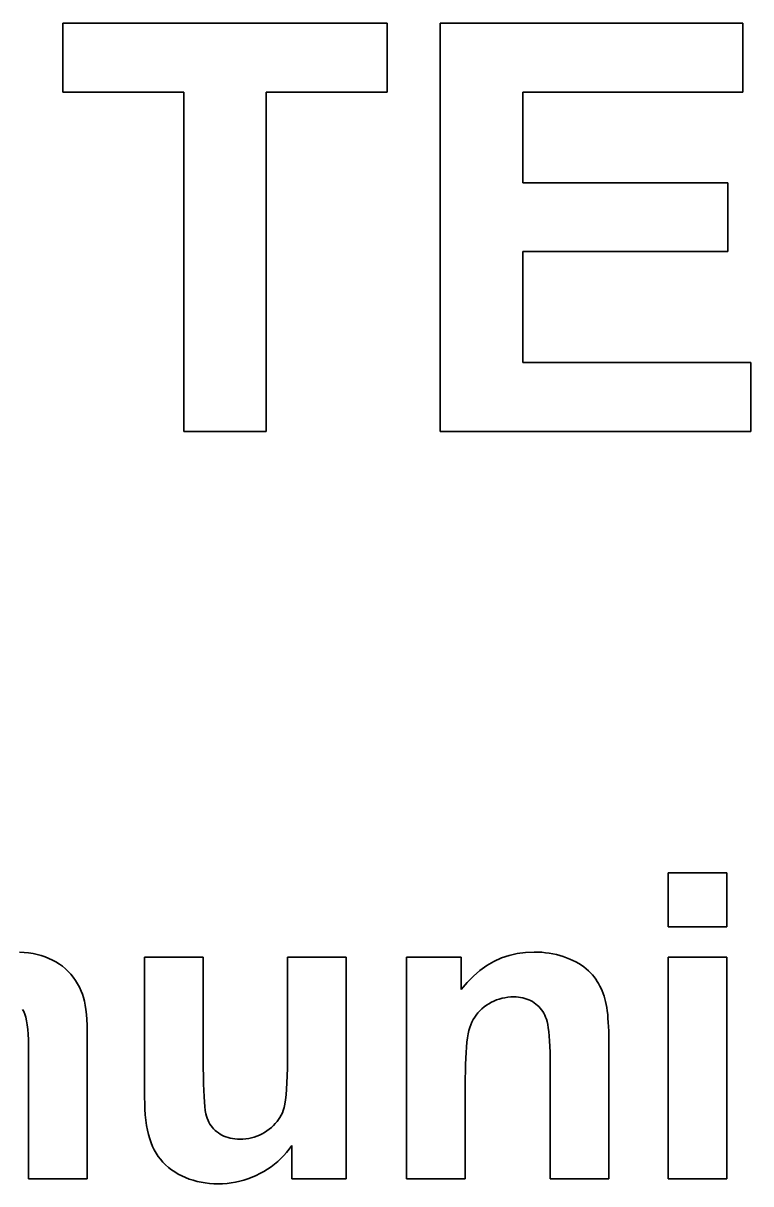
# Model space of a CAD drawing. Extents: x 23 to 417, y 3 to 294.
# Drawn here: x 214.746 to 216.172, y 105.449 to 107.724 of the extents above; entities that cross this region are included whole.
import ezdxf

# ---------------------------------------------------------------- set-up
doc = ezdxf.new("R2010")
doc.units = 0
doc.layers.get('0').update_dxf_attribs({"lineweight": 13})

# ---------------------------------------------------------------- blocks, each defined once
blk = doc.blocks.new('BLOCK4760')
at = {"color": 7, "lineweight": 35, "ltscale": 0.079468}
blk.add_line((-30.541, 42.059), (-27.362, 42.059), dxfattribs=at)
at = {"color": 7, "lineweight": 35, "ltscale": 0.016917}
for p, q in [((-30.541, 41.383), (-30.541, 42.059)), ((-27.362, 42.059), (-27.362, 41.383)), ((-23.875, 42.059), (-23.875, 41.383))]:
    blk.add_line(p, q, dxfattribs=at)
at = {"color": 7, "lineweight": 35, "ltscale": 0.074147}
blk.add_line((-26.841, 42.059), (-23.875, 42.059), dxfattribs=at)
at = {"color": 7, "lineweight": 35, "ltscale": 0.1}
blk.add_line((-26.841, 38.059), (-26.841, 42.059), dxfattribs=at)
at = {"color": 7, "lineweight": 35, "ltscale": 0.029673}
blk.add_line((-29.354, 41.383), (-30.541, 41.383), dxfattribs=at)
at = {"color": 7, "lineweight": 35, "ltscale": 0.083083}
for p, q in [((-29.354, 38.059), (-29.354, 41.383)), ((-28.546, 41.383), (-28.546, 38.059))]:
    blk.add_line(p, q, dxfattribs=at)
at = {"color": 7, "lineweight": 35, "ltscale": 0.029604}
blk.add_line((-27.362, 41.383), (-28.546, 41.383), dxfattribs=at)
at = {"color": 7, "lineweight": 35, "ltscale": 0.022169}
blk.add_line((-26.033, 41.383), (-26.033, 40.496), dxfattribs=at)
at = {"color": 7, "lineweight": 35, "ltscale": 0.053956}
blk.add_line((-23.875, 41.383), (-26.033, 41.383), dxfattribs=at)
at = {"color": 7, "lineweight": 35, "ltscale": 0.050204}
for p, q in [((-26.033, 40.496), (-24.025, 40.496)), ((-24.025, 39.822), (-26.033, 39.822))]:
    blk.add_line(p, q, dxfattribs=at)
at = {"color": 7, "lineweight": 35, "ltscale": 0.016849}
for p, q in [((-24.025, 40.496), (-24.025, 39.822)), ((-23.798, 38.733), (-23.798, 38.059))]:
    blk.add_line(p, q, dxfattribs=at)
at = {"color": 7, "lineweight": 35, "ltscale": 0.027217}
blk.add_line((-26.033, 39.822), (-26.033, 38.733), dxfattribs=at)
at = {"color": 7, "lineweight": 35, "ltscale": 0.055866}
blk.add_line((-26.033, 38.733), (-23.798, 38.733), dxfattribs=at)
at = {"color": 7, "lineweight": 35, "ltscale": 0.020191}
blk.add_line((-28.546, 38.059), (-29.354, 38.059), dxfattribs=at)
at = {"color": 7, "lineweight": 35, "ltscale": 0.076057}
blk.add_line((-23.798, 38.059), (-26.841, 38.059), dxfattribs=at)
at = {"color": 7, "lineweight": 35, "ltscale": 0.013301}
for p, q in [((-24.607, 33.202), (-24.607, 33.734)), ((-24.032, 33.734), (-24.032, 33.202))]:
    blk.add_line(p, q, dxfattribs=at)
at = {"color": 7, "lineweight": 35, "ltscale": 0.014376}
for p, q in [((-24.607, 33.734), (-24.032, 33.734)), ((-24.032, 33.202), (-24.607, 33.202)), ((-29.739, 32.907), (-29.164, 32.907)), ((-28.337, 32.907), (-27.762, 32.907)), ((-24.607, 32.907), (-24.032, 32.907)), ((-30.3, 30.734), (-30.875, 30.734)), ((-26.596, 30.734), (-27.171, 30.734)), ((-25.19, 30.734), (-25.765, 30.734)), ((-24.032, 30.734), (-24.607, 30.734))]:
    blk.add_line(p, q, dxfattribs=at)
at = {"color": 7, "lineweight": 35, "ltscale": 0.001144}
blk.add_line((-30.965, 32.955), (-30.919, 32.953), dxfattribs=at)
at = {"color": 7, "lineweight": 35, "ltscale": 0.001112}
blk.add_line((-30.919, 32.953), (-30.875, 32.948), dxfattribs=at)
at = {"color": 7, "lineweight": 35, "ltscale": 0.001082}
for p, q in [((-30.875, 32.948), (-30.832, 32.941)), ((-28.608, 30.785), (-28.647, 30.766))]:
    blk.add_line(p, q, dxfattribs=at)
at = {"color": 7, "lineweight": 35, "ltscale": 0.001054}
blk.add_line((-30.832, 32.941), (-30.791, 32.932), dxfattribs=at)
at = {"color": 7, "lineweight": 35, "ltscale": 0.00103}
for p, q in [((-30.791, 32.932), (-30.751, 32.921)), ((-29.144, 30.694), (-29.184, 30.7))]:
    blk.add_line(p, q, dxfattribs=at)
at = {"color": 7, "lineweight": 35, "ltscale": 0.001009}
blk.add_line((-30.751, 32.921), (-30.713, 32.909), dxfattribs=at)
at = {"color": 7, "lineweight": 35, "ltscale": 0.000990454}
blk.add_line((-30.713, 32.909), (-30.676, 32.894), dxfattribs=at)
at = {"color": 7, "lineweight": 35, "ltscale": 0.000975476}
blk.add_line((-30.676, 32.894), (-30.64, 32.878), dxfattribs=at)
at = {"color": 7, "lineweight": 35, "ltscale": 0.000965003}
blk.add_line((-30.64, 32.878), (-30.607, 32.859), dxfattribs=at)
at = {"color": 7, "lineweight": 35, "ltscale": 0.034379}
blk.add_line((-29.739, 31.532), (-29.739, 32.907), dxfattribs=at)
at = {"color": 7, "lineweight": 35, "ltscale": 0.024966}
blk.add_line((-29.164, 32.907), (-29.164, 31.909), dxfattribs=at)
at = {"color": 7, "lineweight": 35, "ltscale": 0.022919}
blk.add_line((-28.337, 31.991), (-28.337, 32.907), dxfattribs=at)
at = {"color": 7, "lineweight": 35, "ltscale": 0.054332}
for p, q in [((-27.762, 32.907), (-27.762, 30.734)), ((-27.171, 30.734), (-27.171, 32.907)), ((-24.607, 30.734), (-24.607, 32.907)), ((-24.032, 32.907), (-24.032, 30.734))]:
    blk.add_line(p, q, dxfattribs=at)
at = {"color": 7, "lineweight": 35, "ltscale": 0.013353}
for p, q in [((-27.171, 32.907), (-26.637, 32.907)), ((-27.762, 30.734), (-28.296, 30.734))]:
    blk.add_line(p, q, dxfattribs=at)
at = {"color": 7, "lineweight": 35, "ltscale": 0.007981}
blk.add_line((-26.637, 32.907), (-26.637, 32.588), dxfattribs=at)
at = {"color": 7, "lineweight": 35, "ltscale": 0.002006}
blk.add_line((-26.315, 32.864), (-26.242, 32.898), dxfattribs=at)
at = {"color": 7, "lineweight": 35, "ltscale": 0.002008}
blk.add_line((-26.242, 32.898), (-26.166, 32.923), dxfattribs=at)
at = {"color": 7, "lineweight": 35, "ltscale": 0.002027}
blk.add_line((-26.166, 32.923), (-26.087, 32.942), dxfattribs=at)
at = {"color": 7, "lineweight": 35, "ltscale": 0.002067}
blk.add_line((-26.087, 32.942), (-26.005, 32.953), dxfattribs=at)
at = {"color": 7, "lineweight": 35, "ltscale": 0.002124}
blk.add_line((-26.005, 32.953), (-25.92, 32.956), dxfattribs=at)
at = {"color": 7, "lineweight": 35, "ltscale": 0.000943524}
blk.add_line((-25.92, 32.956), (-25.883, 32.956), dxfattribs=at)
at = {"color": 7, "lineweight": 35, "ltscale": 0.000928404}
blk.add_line((-25.883, 32.956), (-25.846, 32.954), dxfattribs=at)
at = {"color": 7, "lineweight": 35, "ltscale": 0.000914984}
blk.add_line((-25.846, 32.954), (-25.809, 32.95), dxfattribs=at)
at = {"color": 7, "lineweight": 35, "ltscale": 0.000902165}
blk.add_line((-25.809, 32.95), (-25.773, 32.946), dxfattribs=at)
at = {"color": 7, "lineweight": 35, "ltscale": 0.000891244}
blk.add_line((-25.773, 32.946), (-25.738, 32.939), dxfattribs=at)
at = {"color": 7, "lineweight": 35, "ltscale": 0.000882109}
blk.add_line((-25.738, 32.939), (-25.704, 32.932), dxfattribs=at)
at = {"color": 7, "lineweight": 35, "ltscale": 0.000873831}
blk.add_line((-25.704, 32.932), (-25.67, 32.923), dxfattribs=at)
at = {"color": 7, "lineweight": 35, "ltscale": 0.000867905}
blk.add_line((-25.67, 32.923), (-25.637, 32.913), dxfattribs=at)
at = {"color": 7, "lineweight": 35, "ltscale": 0.000863215}
blk.add_line((-25.637, 32.913), (-25.604, 32.901), dxfattribs=at)
at = {"color": 7, "lineweight": 35, "ltscale": 0.000859702}
blk.add_line((-25.604, 32.901), (-25.572, 32.888), dxfattribs=at)
at = {"color": 7, "lineweight": 35, "ltscale": 0.000845623}
blk.add_line((-25.572, 32.888), (-25.542, 32.874), dxfattribs=at)
at = {"color": 7, "lineweight": 35, "ltscale": 0.000819402}
blk.add_line((-25.542, 32.874), (-25.512, 32.859), dxfattribs=at)
at = {"color": 7, "lineweight": 35, "ltscale": 0.000954863}
blk.add_line((-30.607, 32.859), (-30.574, 32.839), dxfattribs=at)
at = {"color": 7, "lineweight": 35, "ltscale": 0.0009452}
blk.add_line((-30.574, 32.839), (-30.544, 32.817), dxfattribs=at)
at = {"color": 7, "lineweight": 35, "ltscale": 0.000940102}
blk.add_line((-30.544, 32.817), (-30.515, 32.793), dxfattribs=at)
at = {"color": 7, "lineweight": 35, "ltscale": 0.000939059}
blk.add_line((-30.515, 32.793), (-30.487, 32.767), dxfattribs=at)
at = {"color": 7, "lineweight": 35, "ltscale": 0.000941808}
blk.add_line((-30.487, 32.767), (-30.462, 32.739), dxfattribs=at)
at = {"color": 7, "lineweight": 35, "ltscale": 0.002119}
blk.add_line((-26.517, 32.721), (-26.453, 32.776), dxfattribs=at)
at = {"color": 7, "lineweight": 35, "ltscale": 0.002063}
blk.add_line((-26.453, 32.776), (-26.385, 32.824), dxfattribs=at)
at = {"color": 7, "lineweight": 35, "ltscale": 0.002025}
blk.add_line((-26.385, 32.824), (-26.315, 32.864), dxfattribs=at)
at = {"color": 7, "lineweight": 35, "ltscale": 0.000794249}
blk.add_line((-25.512, 32.859), (-25.485, 32.843), dxfattribs=at)
at = {"color": 7, "lineweight": 35, "ltscale": 0.000770854}
blk.add_line((-25.485, 32.843), (-25.459, 32.827), dxfattribs=at)
at = {"color": 7, "lineweight": 35, "ltscale": 0.000749553}
blk.add_line((-25.459, 32.827), (-25.434, 32.81), dxfattribs=at)
at = {"color": 7, "lineweight": 35, "ltscale": 0.000729757}
blk.add_line((-25.434, 32.81), (-25.411, 32.792), dxfattribs=at)
at = {"color": 7, "lineweight": 35, "ltscale": 0.0007118}
blk.add_line((-25.411, 32.792), (-25.389, 32.773), dxfattribs=at)
at = {"color": 7, "lineweight": 35, "ltscale": 0.000696566}
blk.add_line((-25.389, 32.773), (-25.369, 32.754), dxfattribs=at)
at = {"color": 7, "lineweight": 35, "ltscale": 0.000948642}
blk.add_line((-30.462, 32.739), (-30.438, 32.71), dxfattribs=at)
at = {"color": 7, "lineweight": 35, "ltscale": 0.000959626}
blk.add_line((-30.438, 32.71), (-30.416, 32.679), dxfattribs=at)
at = {"color": 7, "lineweight": 35, "ltscale": 0.000974197}
blk.add_line((-30.416, 32.679), (-30.395, 32.645), dxfattribs=at)
at = {"color": 7, "lineweight": 35, "ltscale": 0.000992371}
blk.add_line((-30.395, 32.645), (-30.376, 32.611), dxfattribs=at)
at = {"color": 7, "lineweight": 35, "ltscale": 0.002278}
blk.add_line((-26.637, 32.588), (-26.578, 32.658), dxfattribs=at)
at = {"color": 7, "lineweight": 35, "ltscale": 0.002191}
blk.add_line((-26.578, 32.658), (-26.517, 32.721), dxfattribs=at)
at = {"color": 7, "lineweight": 35, "ltscale": 0.000683073}
blk.add_line((-25.369, 32.754), (-25.351, 32.734), dxfattribs=at)
at = {"color": 7, "lineweight": 35, "ltscale": 0.000672626}
blk.add_line((-25.351, 32.734), (-25.334, 32.713), dxfattribs=at)
at = {"color": 7, "lineweight": 35, "ltscale": 0.000666581}
blk.add_line((-25.334, 32.713), (-25.318, 32.691), dxfattribs=at)
at = {"color": 7, "lineweight": 35, "ltscale": 0.000664103}
blk.add_line((-25.318, 32.691), (-25.304, 32.669), dxfattribs=at)
at = {"color": 7, "lineweight": 35, "ltscale": 0.000663505}
blk.add_line((-25.304, 32.669), (-25.29, 32.647), dxfattribs=at)
at = {"color": 7, "lineweight": 35, "ltscale": 0.00066338}
blk.add_line((-25.29, 32.647), (-25.277, 32.623), dxfattribs=at)
at = {"color": 7, "lineweight": 35, "ltscale": 0.001014}
blk.add_line((-30.376, 32.611), (-30.359, 32.574), dxfattribs=at)
at = {"color": 7, "lineweight": 35, "ltscale": 0.000790848}
blk.add_line((-30.359, 32.574), (-30.348, 32.544), dxfattribs=at)
at = {"color": 7, "lineweight": 35, "ltscale": 0.000862434}
blk.add_line((-30.348, 32.544), (-30.338, 32.511), dxfattribs=at)
at = {"color": 7, "lineweight": 35, "ltscale": 0.000665019}
blk.add_line((-25.277, 32.623), (-25.265, 32.599), dxfattribs=at)
at = {"color": 7, "lineweight": 35, "ltscale": 0.000667312}
blk.add_line((-25.265, 32.599), (-25.255, 32.575), dxfattribs=at)
at = {"color": 7, "lineweight": 35, "ltscale": 0.000671501}
blk.add_line((-25.255, 32.575), (-25.245, 32.55), dxfattribs=at)
at = {"color": 7, "lineweight": 35, "ltscale": 0.000676408}
blk.add_line((-25.245, 32.55), (-25.236, 32.524), dxfattribs=at)
at = {"color": 7, "lineweight": 35, "ltscale": 0.000937317}
blk.add_line((-30.338, 32.511), (-30.329, 32.475), dxfattribs=at)
at = {"color": 7, "lineweight": 35, "ltscale": 0.001015}
blk.add_line((-30.329, 32.475), (-30.321, 32.435), dxfattribs=at)
at = {"color": 7, "lineweight": 35, "ltscale": 0.001094}
blk.add_line((-30.321, 32.435), (-30.314, 32.392), dxfattribs=at)
at = {"color": 7, "lineweight": 35, "ltscale": 0.000700346}
blk.add_line((-26.412, 32.418), (-26.433, 32.4), dxfattribs=at)
at = {"color": 7, "lineweight": 35, "ltscale": 0.000713537}
blk.add_line((-26.389, 32.435), (-26.412, 32.418), dxfattribs=at)
at = {"color": 7, "lineweight": 35, "ltscale": 0.000715925}
blk.add_line((-26.365, 32.45), (-26.389, 32.435), dxfattribs=at)
at = {"color": 7, "lineweight": 35, "ltscale": 0.000707845}
blk.add_line((-26.34, 32.464), (-26.365, 32.45), dxfattribs=at)
at = {"color": 7, "lineweight": 35, "ltscale": 0.000702382}
blk.add_line((-26.315, 32.476), (-26.34, 32.464), dxfattribs=at)
at = {"color": 7, "lineweight": 35, "ltscale": 0.000699476}
blk.add_line((-26.289, 32.487), (-26.315, 32.476), dxfattribs=at)
at = {"color": 7, "lineweight": 35, "ltscale": 0.000699808}
blk.add_line((-26.263, 32.496), (-26.289, 32.487), dxfattribs=at)
at = {"color": 7, "lineweight": 35, "ltscale": 0.000702469}
blk.add_line((-26.235, 32.503), (-26.263, 32.496), dxfattribs=at)
at = {"color": 7, "lineweight": 35, "ltscale": 0.000707809}
blk.add_line((-26.208, 32.509), (-26.235, 32.503), dxfattribs=at)
at = {"color": 7, "lineweight": 35, "ltscale": 0.000716112}
blk.add_line((-26.179, 32.513), (-26.208, 32.509), dxfattribs=at)
at = {"color": 7, "lineweight": 35, "ltscale": 0.00072625}
blk.add_line((-26.15, 32.516), (-26.179, 32.513), dxfattribs=at)
at = {"color": 7, "lineweight": 35, "ltscale": 0.000739552}
blk.add_line((-26.121, 32.516), (-26.15, 32.516), dxfattribs=at)
at = {"color": 7, "lineweight": 35, "ltscale": 0.000575048}
blk.add_line((-26.098, 32.516), (-26.121, 32.516), dxfattribs=at)
at = {"color": 7, "lineweight": 35, "ltscale": 0.000559764}
blk.add_line((-26.076, 32.514), (-26.098, 32.516), dxfattribs=at)
at = {"color": 7, "lineweight": 35, "ltscale": 0.000545656}
blk.add_line((-26.054, 32.511), (-26.076, 32.514), dxfattribs=at)
at = {"color": 7, "lineweight": 35, "ltscale": 0.00053357}
blk.add_line((-26.033, 32.507), (-26.054, 32.511), dxfattribs=at)
at = {"color": 7, "lineweight": 35, "ltscale": 0.000523505}
blk.add_line((-26.013, 32.502), (-26.033, 32.507), dxfattribs=at)
at = {"color": 7, "lineweight": 35, "ltscale": 0.000514865}
blk.add_line((-25.993, 32.496), (-26.013, 32.502), dxfattribs=at)
at = {"color": 7, "lineweight": 35, "ltscale": 0.00050883}
blk.add_line((-25.974, 32.488), (-25.993, 32.496), dxfattribs=at)
at = {"color": 7, "lineweight": 35, "ltscale": 0.000504613}
blk.add_line((-25.956, 32.48), (-25.974, 32.488), dxfattribs=at)
at = {"color": 7, "lineweight": 35, "ltscale": 0.00050267}
blk.add_line((-25.938, 32.47), (-25.956, 32.48), dxfattribs=at)
at = {"color": 7, "lineweight": 35, "ltscale": 0.000502834}
blk.add_line((-25.921, 32.459), (-25.938, 32.47), dxfattribs=at)
at = {"color": 7, "lineweight": 35, "ltscale": 0.000501026}
blk.add_line((-25.905, 32.447), (-25.921, 32.459), dxfattribs=at)
at = {"color": 7, "lineweight": 35, "ltscale": 0.000497267}
blk.add_line((-25.89, 32.434), (-25.905, 32.447), dxfattribs=at)
at = {"color": 7, "lineweight": 35, "ltscale": 0.000495872}
blk.add_line((-25.876, 32.421), (-25.89, 32.434), dxfattribs=at)
at = {"color": 7, "lineweight": 35, "ltscale": 0.000496355}
blk.add_line((-25.862, 32.406), (-25.876, 32.421), dxfattribs=at)
at = {"color": 7, "lineweight": 35, "ltscale": 0.000682485}
blk.add_line((-25.236, 32.524), (-25.228, 32.498), dxfattribs=at)
at = {"color": 7, "lineweight": 35, "ltscale": 0.000689374}
blk.add_line((-25.228, 32.498), (-25.221, 32.471), dxfattribs=at)
at = {"color": 7, "lineweight": 35, "ltscale": 0.000720585}
blk.add_line((-25.221, 32.471), (-25.215, 32.443), dxfattribs=at)
at = {"color": 7, "lineweight": 35, "ltscale": 0.000774376}
blk.add_line((-25.215, 32.443), (-25.21, 32.413), dxfattribs=at)
at = {"color": 7, "lineweight": 35, "ltscale": 0.000598497}
blk.add_line((-30.923, 32.373), (-30.934, 32.394), dxfattribs=at)
at = {"color": 7, "lineweight": 35, "ltscale": 0.000690463}
blk.add_line((-30.913, 32.347), (-30.923, 32.373), dxfattribs=at)
at = {"color": 7, "lineweight": 35, "ltscale": 0.000789322}
blk.add_line((-30.904, 32.317), (-30.913, 32.347), dxfattribs=at)
at = {"color": 7, "lineweight": 35, "ltscale": 0.00089268}
blk.add_line((-30.896, 32.282), (-30.904, 32.317), dxfattribs=at)
at = {"color": 7, "lineweight": 35, "ltscale": 0.001176}
blk.add_line((-30.314, 32.392), (-30.309, 32.345), dxfattribs=at)
at = {"color": 7, "lineweight": 35, "ltscale": 0.001259}
blk.add_line((-30.309, 32.345), (-30.305, 32.295), dxfattribs=at)
at = {"color": 7, "lineweight": 35, "ltscale": 0.000679732}
blk.add_line((-26.504, 32.317), (-26.519, 32.294), dxfattribs=at)
at = {"color": 7, "lineweight": 35, "ltscale": 0.000677804}
blk.add_line((-26.489, 32.339), (-26.504, 32.317), dxfattribs=at)
at = {"color": 7, "lineweight": 35, "ltscale": 0.000678581}
blk.add_line((-26.472, 32.361), (-26.489, 32.339), dxfattribs=at)
at = {"color": 7, "lineweight": 35, "ltscale": 0.000683023}
blk.add_line((-26.453, 32.381), (-26.472, 32.361), dxfattribs=at)
at = {"color": 7, "lineweight": 35, "ltscale": 0.000690469}
blk.add_line((-26.433, 32.4), (-26.453, 32.381), dxfattribs=at)
at = {"color": 7, "lineweight": 35, "ltscale": 0.000498391}
blk.add_line((-25.85, 32.39), (-25.862, 32.406), dxfattribs=at)
at = {"color": 7, "lineweight": 35, "ltscale": 0.000503638}
blk.add_line((-25.838, 32.374), (-25.85, 32.39), dxfattribs=at)
at = {"color": 7, "lineweight": 35, "ltscale": 0.000510095}
blk.add_line((-25.828, 32.356), (-25.838, 32.374), dxfattribs=at)
at = {"color": 7, "lineweight": 35, "ltscale": 0.000519073}
blk.add_line((-25.818, 32.338), (-25.828, 32.356), dxfattribs=at)
at = {"color": 7, "lineweight": 35, "ltscale": 0.000529403}
blk.add_line((-25.809, 32.319), (-25.818, 32.338), dxfattribs=at)
at = {"color": 7, "lineweight": 35, "ltscale": 0.000541663}
blk.add_line((-25.802, 32.299), (-25.809, 32.319), dxfattribs=at)
at = {"color": 7, "lineweight": 35, "ltscale": 0.000829876}
blk.add_line((-25.21, 32.413), (-25.205, 32.38), dxfattribs=at)
at = {"color": 7, "lineweight": 35, "ltscale": 0.000885287}
blk.add_line((-25.205, 32.38), (-25.201, 32.345), dxfattribs=at)
at = {"color": 7, "lineweight": 35, "ltscale": 0.000942108}
blk.add_line((-25.201, 32.345), (-25.198, 32.307), dxfattribs=at)
at = {"color": 7, "lineweight": 35, "ltscale": 0.000998552}
blk.add_line((-25.198, 32.307), (-25.195, 32.267), dxfattribs=at)
at = {"color": 7, "lineweight": 35, "ltscale": 0.00099992}
blk.add_line((-30.889, 32.242), (-30.896, 32.282), dxfattribs=at)
at = {"color": 7, "lineweight": 35, "ltscale": 0.001109}
blk.add_line((-30.884, 32.198), (-30.889, 32.242), dxfattribs=at)
at = {"color": 7, "lineweight": 35, "ltscale": 0.00122}
blk.add_line((-30.88, 32.15), (-30.884, 32.198), dxfattribs=at)
at = {"color": 7, "lineweight": 35, "ltscale": 0.001343}
blk.add_line((-30.305, 32.295), (-30.302, 32.241), dxfattribs=at)
at = {"color": 7, "lineweight": 35, "ltscale": 0.001427}
blk.add_line((-30.302, 32.241), (-30.3, 32.184), dxfattribs=at)
at = {"color": 7, "lineweight": 35, "ltscale": 0.000761675}
blk.add_line((-26.552, 32.218), (-26.56, 32.188), dxfattribs=at)
at = {"color": 7, "lineweight": 35, "ltscale": 0.00070383}
blk.add_line((-26.542, 32.244), (-26.552, 32.218), dxfattribs=at)
at = {"color": 7, "lineweight": 35, "ltscale": 0.000692605}
blk.add_line((-26.531, 32.27), (-26.542, 32.244), dxfattribs=at)
at = {"color": 7, "lineweight": 35, "ltscale": 0.000684651}
blk.add_line((-26.519, 32.294), (-26.531, 32.27), dxfattribs=at)
at = {"color": 7, "lineweight": 35, "ltscale": 0.000604854}
blk.add_line((-25.795, 32.275), (-25.802, 32.299), dxfattribs=at)
at = {"color": 7, "lineweight": 35, "ltscale": 0.000720318}
blk.add_line((-25.788, 32.247), (-25.795, 32.275), dxfattribs=at)
at = {"color": 7, "lineweight": 35, "ltscale": 0.000839216}
blk.add_line((-25.783, 32.214), (-25.788, 32.247), dxfattribs=at)
at = {"color": 7, "lineweight": 35, "ltscale": 0.000959282}
blk.add_line((-25.778, 32.176), (-25.783, 32.214), dxfattribs=at)
at = {"color": 7, "lineweight": 35, "ltscale": 0.001056}
for p, q in [((-25.195, 32.267), (-25.193, 32.225)), ((-28.499, 30.852), (-28.534, 30.828)), ((-28.726, 30.734), (-28.766, 30.721))]:
    blk.add_line(p, q, dxfattribs=at)
at = {"color": 7, "lineweight": 35, "ltscale": 0.001113}
blk.add_line((-25.193, 32.225), (-25.191, 32.181), dxfattribs=at)
at = {"color": 7, "lineweight": 35, "ltscale": 0.001332}
blk.add_line((-30.877, 32.096), (-30.88, 32.15), dxfattribs=at)
at = {"color": 7, "lineweight": 35, "ltscale": 0.001445}
blk.add_line((-30.875, 32.039), (-30.877, 32.096), dxfattribs=at)
at = {"color": 7, "lineweight": 35, "ltscale": 0.001512}
blk.add_line((-30.3, 32.184), (-30.3, 32.124), dxfattribs=at)
at = {"color": 7, "lineweight": 35, "ltscale": 0.034737}
blk.add_line((-30.3, 32.124), (-30.3, 30.734), dxfattribs=at)
at = {"color": 7, "lineweight": 35, "ltscale": 0.001086}
blk.add_line((-26.574, 32.116), (-26.58, 32.073), dxfattribs=at)
at = {"color": 7, "lineweight": 35, "ltscale": 0.000976127}
blk.add_line((-26.567, 32.155), (-26.574, 32.116), dxfattribs=at)
at = {"color": 7, "lineweight": 35, "ltscale": 0.000867625}
blk.add_line((-26.56, 32.188), (-26.567, 32.155), dxfattribs=at)
at = {"color": 7, "lineweight": 35, "ltscale": 0.001081}
for p, q in [((-25.774, 32.133), (-25.778, 32.176)), ((-28.57, 30.806), (-28.608, 30.785))]:
    blk.add_line(p, q, dxfattribs=at)
at = {"color": 7, "lineweight": 35, "ltscale": 0.001203}
blk.add_line((-25.771, 32.085), (-25.774, 32.133), dxfattribs=at)
at = {"color": 7, "lineweight": 35, "ltscale": 0.001326}
blk.add_line((-25.768, 32.032), (-25.771, 32.085), dxfattribs=at)
at = {"color": 7, "lineweight": 35, "ltscale": 0.001171}
blk.add_line((-25.191, 32.181), (-25.19, 32.134), dxfattribs=at)
at = {"color": 7, "lineweight": 35, "ltscale": 0.00123}
blk.add_line((-25.19, 32.134), (-25.19, 32.085), dxfattribs=at)
at = {"color": 7, "lineweight": 35, "ltscale": 0.033765}
blk.add_line((-25.19, 32.085), (-25.19, 30.734), dxfattribs=at)
at = {"color": 7, "lineweight": 35, "ltscale": 0.00156}
blk.add_line((-30.875, 31.976), (-30.875, 32.039), dxfattribs=at)
at = {"color": 7, "lineweight": 35, "ltscale": 0.031054}
blk.add_line((-30.875, 30.734), (-30.875, 31.976), dxfattribs=at)
at = {"color": 7, "lineweight": 35, "ltscale": 0.002246}
blk.add_line((-28.338, 31.901), (-28.337, 31.991), dxfattribs=at)
at = {"color": 7, "lineweight": 35, "ltscale": 0.001422}
blk.add_line((-26.589, 31.973), (-26.592, 31.916), dxfattribs=at)
at = {"color": 7, "lineweight": 35, "ltscale": 0.00131}
blk.add_line((-26.585, 32.025), (-26.589, 31.973), dxfattribs=at)
at = {"color": 7, "lineweight": 35, "ltscale": 0.001197}
blk.add_line((-26.58, 32.073), (-26.585, 32.025), dxfattribs=at)
at = {"color": 7, "lineweight": 35, "ltscale": 0.00145}
blk.add_line((-25.766, 31.974), (-25.768, 32.032), dxfattribs=at)
at = {"color": 7, "lineweight": 35, "ltscale": 0.001574}
blk.add_line((-25.765, 31.911), (-25.766, 31.974), dxfattribs=at)
at = {"color": 7, "lineweight": 35, "ltscale": 0.002203}
blk.add_line((-29.164, 31.909), (-29.164, 31.821), dxfattribs=at)
at = {"color": 7, "lineweight": 35, "ltscale": 0.002073}
blk.add_line((-28.339, 31.818), (-28.338, 31.901), dxfattribs=at)
at = {"color": 7, "lineweight": 35, "ltscale": 0.00165}
blk.add_line((-26.594, 31.855), (-26.595, 31.789), dxfattribs=at)
at = {"color": 7, "lineweight": 35, "ltscale": 0.001536}
blk.add_line((-26.592, 31.916), (-26.594, 31.855), dxfattribs=at)
at = {"color": 7, "lineweight": 35, "ltscale": 0.001698}
blk.add_line((-25.765, 31.843), (-25.765, 31.911), dxfattribs=at)
at = {"color": 7, "lineweight": 35, "ltscale": 0.002026}
blk.add_line((-29.164, 31.821), (-29.163, 31.74), dxfattribs=at)
at = {"color": 7, "lineweight": 35, "ltscale": 0.001849}
blk.add_line((-29.163, 31.74), (-29.161, 31.666), dxfattribs=at)
at = {"color": 7, "lineweight": 35, "ltscale": 0.001727}
blk.add_line((-28.344, 31.673), (-28.341, 31.742), dxfattribs=at)
at = {"color": 7, "lineweight": 35, "ltscale": 0.0019}
blk.add_line((-28.341, 31.742), (-28.339, 31.818), dxfattribs=at)
at = {"color": 7, "lineweight": 35, "ltscale": 0.001764}
blk.add_line((-26.595, 31.789), (-26.596, 31.718), dxfattribs=at)
at = {"color": 7, "lineweight": 35, "ltscale": 0.027729}
blk.add_line((-25.765, 30.734), (-25.765, 31.843), dxfattribs=at)
at = {"color": 7, "lineweight": 35, "ltscale": 0.001672}
blk.add_line((-29.161, 31.666), (-29.159, 31.599), dxfattribs=at)
at = {"color": 7, "lineweight": 35, "ltscale": 0.001556}
blk.add_line((-28.348, 31.611), (-28.344, 31.673), dxfattribs=at)
at = {"color": 7, "lineweight": 35, "ltscale": 0.024608}
blk.add_line((-26.596, 31.718), (-26.596, 30.734), dxfattribs=at)
at = {"color": 7, "lineweight": 35, "ltscale": 0.001502}
blk.add_line((-29.738, 31.472), (-29.739, 31.532), dxfattribs=at)
at = {"color": 7, "lineweight": 35, "ltscale": 0.001495}
blk.add_line((-29.159, 31.599), (-29.156, 31.539), dxfattribs=at)
at = {"color": 7, "lineweight": 35, "ltscale": 0.001318}
blk.add_line((-29.156, 31.539), (-29.152, 31.486), dxfattribs=at)
at = {"color": 7, "lineweight": 35, "ltscale": 0.001045}
for p, q in [((-28.365, 31.466), (-28.358, 31.507)), ((-29.102, 30.689), (-29.144, 30.694))]:
    blk.add_line(p, q, dxfattribs=at)
at = {"color": 7, "lineweight": 35, "ltscale": 0.001214}
blk.add_line((-28.358, 31.507), (-28.353, 31.556), dxfattribs=at)
at = {"color": 7, "lineweight": 35, "ltscale": 0.001384}
blk.add_line((-28.353, 31.556), (-28.348, 31.611), dxfattribs=at)
at = {"color": 7, "lineweight": 35, "ltscale": 0.001436}
blk.add_line((-29.736, 31.415), (-29.738, 31.472), dxfattribs=at)
at = {"color": 7, "lineweight": 35, "ltscale": 0.001372}
blk.add_line((-29.732, 31.36), (-29.736, 31.415), dxfattribs=at)
at = {"color": 7, "lineweight": 35, "ltscale": 0.001143}
blk.add_line((-29.152, 31.486), (-29.148, 31.441), dxfattribs=at)
at = {"color": 7, "lineweight": 35, "ltscale": 0.00096785}
blk.add_line((-29.148, 31.441), (-29.144, 31.403), dxfattribs=at)
at = {"color": 7, "lineweight": 35, "ltscale": 0.000794335}
blk.add_line((-29.144, 31.403), (-29.138, 31.371), dxfattribs=at)
at = {"color": 7, "lineweight": 35, "ltscale": 0.000633554}
blk.add_line((-28.389, 31.381), (-28.38, 31.404), dxfattribs=at)
at = {"color": 7, "lineweight": 35, "ltscale": 0.00071488}
blk.add_line((-28.38, 31.404), (-28.372, 31.432), dxfattribs=at)
at = {"color": 7, "lineweight": 35, "ltscale": 0.000877926}
blk.add_line((-28.372, 31.432), (-28.365, 31.466), dxfattribs=at)
at = {"color": 7, "lineweight": 35, "ltscale": 0.001309}
blk.add_line((-29.726, 31.308), (-29.732, 31.36), dxfattribs=at)
at = {"color": 7, "lineweight": 35, "ltscale": 0.001248}
blk.add_line((-29.719, 31.258), (-29.726, 31.308), dxfattribs=at)
at = {"color": 7, "lineweight": 35, "ltscale": 0.000623844}
blk.add_line((-29.138, 31.371), (-29.132, 31.347), dxfattribs=at)
at = {"color": 7, "lineweight": 35, "ltscale": 0.000534543}
blk.add_line((-29.132, 31.347), (-29.125, 31.327), dxfattribs=at)
at = {"color": 7, "lineweight": 35, "ltscale": 0.000523223}
blk.add_line((-29.125, 31.327), (-29.117, 31.307), dxfattribs=at)
at = {"color": 7, "lineweight": 35, "ltscale": 0.000514397}
blk.add_line((-29.117, 31.307), (-29.108, 31.289), dxfattribs=at)
at = {"color": 7, "lineweight": 35, "ltscale": 0.000507164}
blk.add_line((-29.108, 31.289), (-29.098, 31.271), dxfattribs=at)
at = {"color": 7, "lineweight": 35, "ltscale": 0.000645187}
blk.add_line((-28.458, 31.275), (-28.441, 31.294), dxfattribs=at)
at = {"color": 7, "lineweight": 35, "ltscale": 0.00063712}
blk.add_line((-28.441, 31.294), (-28.426, 31.315), dxfattribs=at)
at = {"color": 7, "lineweight": 35, "ltscale": 0.000632212}
blk.add_line((-28.426, 31.315), (-28.412, 31.336), dxfattribs=at)
at = {"color": 7, "lineweight": 35, "ltscale": 0.000629667}
blk.add_line((-28.412, 31.336), (-28.4, 31.358), dxfattribs=at)
at = {"color": 7, "lineweight": 35, "ltscale": 0.000630339}
blk.add_line((-28.4, 31.358), (-28.389, 31.381), dxfattribs=at)
at = {"color": 7, "lineweight": 35, "ltscale": 0.001188}
blk.add_line((-29.711, 31.212), (-29.719, 31.258), dxfattribs=at)
at = {"color": 7, "lineweight": 35, "ltscale": 0.001131}
blk.add_line((-29.701, 31.168), (-29.711, 31.212), dxfattribs=at)
at = {"color": 7, "lineweight": 35, "ltscale": 0.001076}
blk.add_line((-29.689, 31.126), (-29.701, 31.168), dxfattribs=at)
at = {"color": 7, "lineweight": 35, "ltscale": 0.00050246}
blk.add_line((-29.098, 31.271), (-29.087, 31.254), dxfattribs=at)
at = {"color": 7, "lineweight": 35, "ltscale": 0.000500181}
blk.add_line((-29.087, 31.254), (-29.075, 31.238), dxfattribs=at)
at = {"color": 7, "lineweight": 35, "ltscale": 0.000499933}
blk.add_line((-29.075, 31.238), (-29.062, 31.223), dxfattribs=at)
at = {"color": 7, "lineweight": 35, "ltscale": 0.000501711}
blk.add_line((-29.062, 31.223), (-29.048, 31.209), dxfattribs=at)
at = {"color": 7, "lineweight": 35, "ltscale": 0.000506581}
blk.add_line((-29.048, 31.209), (-29.033, 31.196), dxfattribs=at)
at = {"color": 7, "lineweight": 35, "ltscale": 0.000512492}
blk.add_line((-29.033, 31.196), (-29.016, 31.183), dxfattribs=at)
at = {"color": 7, "lineweight": 35, "ltscale": 0.000517473}
blk.add_line((-29.016, 31.183), (-28.999, 31.172), dxfattribs=at)
at = {"color": 7, "lineweight": 35, "ltscale": 0.000521189}
blk.add_line((-28.999, 31.172), (-28.981, 31.162), dxfattribs=at)
at = {"color": 7, "lineweight": 35, "ltscale": 0.000691817}
blk.add_line((-28.612, 31.163), (-28.588, 31.175), dxfattribs=at)
at = {"color": 7, "lineweight": 35, "ltscale": 0.000696615}
blk.add_line((-28.588, 31.175), (-28.563, 31.188), dxfattribs=at)
at = {"color": 7, "lineweight": 35, "ltscale": 0.000704794}
blk.add_line((-28.563, 31.188), (-28.54, 31.204), dxfattribs=at)
at = {"color": 7, "lineweight": 35, "ltscale": 0.000700344}
blk.add_line((-28.54, 31.204), (-28.517, 31.22), dxfattribs=at)
at = {"color": 7, "lineweight": 35, "ltscale": 0.000683025}
blk.add_line((-28.517, 31.22), (-28.496, 31.238), dxfattribs=at)
at = {"color": 7, "lineweight": 35, "ltscale": 0.000667623}
blk.add_line((-28.496, 31.238), (-28.476, 31.256), dxfattribs=at)
at = {"color": 7, "lineweight": 35, "ltscale": 0.000655327}
blk.add_line((-28.476, 31.256), (-28.458, 31.275), dxfattribs=at)
at = {"color": 7, "lineweight": 35, "ltscale": 0.001024}
blk.add_line((-29.676, 31.087), (-29.689, 31.126), dxfattribs=at)
at = {"color": 7, "lineweight": 35, "ltscale": 0.000975684}
blk.add_line((-29.661, 31.051), (-29.676, 31.087), dxfattribs=at)
at = {"color": 7, "lineweight": 35, "ltscale": 0.000526742}
blk.add_line((-28.981, 31.162), (-28.962, 31.152), dxfattribs=at)
at = {"color": 7, "lineweight": 35, "ltscale": 0.000535396}
blk.add_line((-28.962, 31.152), (-28.942, 31.145), dxfattribs=at)
at = {"color": 7, "lineweight": 35, "ltscale": 0.000546619}
blk.add_line((-28.942, 31.145), (-28.921, 31.138), dxfattribs=at)
at = {"color": 7, "lineweight": 35, "ltscale": 0.000559942}
blk.add_line((-28.921, 31.138), (-28.9, 31.133), dxfattribs=at)
at = {"color": 7, "lineweight": 35, "ltscale": 0.000575879}
blk.add_line((-28.9, 31.133), (-28.877, 31.128), dxfattribs=at)
at = {"color": 7, "lineweight": 35, "ltscale": 0.000593006}
blk.add_line((-28.877, 31.128), (-28.853, 31.125), dxfattribs=at)
at = {"color": 7, "lineweight": 35, "ltscale": 0.00061241}
blk.add_line((-28.853, 31.125), (-28.829, 31.124), dxfattribs=at)
at = {"color": 7, "lineweight": 35, "ltscale": 0.000633808}
blk.add_line((-28.829, 31.124), (-28.804, 31.123), dxfattribs=at)
at = {"color": 7, "lineweight": 35, "ltscale": 0.000729256}
blk.add_line((-28.804, 31.123), (-28.775, 31.124), dxfattribs=at)
at = {"color": 7, "lineweight": 35, "ltscale": 0.000716322}
blk.add_line((-28.775, 31.124), (-28.746, 31.126), dxfattribs=at)
at = {"color": 7, "lineweight": 35, "ltscale": 0.000705354}
blk.add_line((-28.746, 31.126), (-28.718, 31.13), dxfattribs=at)
at = {"color": 7, "lineweight": 35, "ltscale": 0.000697729}
blk.add_line((-28.718, 31.13), (-28.691, 31.136), dxfattribs=at)
at = {"color": 7, "lineweight": 35, "ltscale": 0.000691933}
blk.add_line((-28.691, 31.136), (-28.664, 31.143), dxfattribs=at)
at = {"color": 7, "lineweight": 35, "ltscale": 0.000689042}
blk.add_line((-28.664, 31.143), (-28.638, 31.152), dxfattribs=at)
at = {"color": 7, "lineweight": 35, "ltscale": 0.0006888}
blk.add_line((-28.638, 31.152), (-28.612, 31.163), dxfattribs=at)
at = {"color": 7, "lineweight": 35, "ltscale": 0.001048}
blk.add_line((-28.296, 31.059), (-28.321, 31.025), dxfattribs=at)
at = {"color": 7, "lineweight": 35, "ltscale": 0.008134}
blk.add_line((-28.296, 30.734), (-28.296, 31.059), dxfattribs=at)
at = {"color": 7, "lineweight": 35, "ltscale": 0.000945184}
blk.add_line((-29.645, 31.017), (-29.661, 31.051), dxfattribs=at)
at = {"color": 7, "lineweight": 35, "ltscale": 0.000933095}
blk.add_line((-29.626, 30.985), (-29.645, 31.017), dxfattribs=at)
at = {"color": 7, "lineweight": 35, "ltscale": 0.000925245}
blk.add_line((-29.606, 30.954), (-29.626, 30.985), dxfattribs=at)
at = {"color": 7, "lineweight": 35, "ltscale": 0.000921046}
blk.add_line((-29.584, 30.925), (-29.606, 30.954), dxfattribs=at)
at = {"color": 7, "lineweight": 35, "ltscale": 0.001036}
blk.add_line((-28.374, 30.962), (-28.403, 30.932), dxfattribs=at)
at = {"color": 7, "lineweight": 35, "ltscale": 0.001037}
for p, q in [((-28.347, 30.993), (-28.374, 30.962)), ((-28.403, 30.932), (-28.434, 30.904))]:
    blk.add_line(p, q, dxfattribs=at)
at = {"color": 7, "lineweight": 35, "ltscale": 0.001042}
blk.add_line((-28.321, 31.025), (-28.347, 30.993), dxfattribs=at)
at = {"color": 7, "lineweight": 35, "ltscale": 0.000921421}
blk.add_line((-29.559, 30.897), (-29.584, 30.925), dxfattribs=at)
at = {"color": 7, "lineweight": 35, "ltscale": 0.000925763}
blk.add_line((-29.533, 30.871), (-29.559, 30.897), dxfattribs=at)
at = {"color": 7, "lineweight": 35, "ltscale": 0.0009341}
blk.add_line((-29.505, 30.846), (-29.533, 30.871), dxfattribs=at)
at = {"color": 7, "lineweight": 35, "ltscale": 0.000946519}
blk.add_line((-29.475, 30.823), (-29.505, 30.846), dxfattribs=at)
at = {"color": 7, "lineweight": 35, "ltscale": 0.001068}
blk.add_line((-28.534, 30.828), (-28.57, 30.806), dxfattribs=at)
at = {"color": 7, "lineweight": 35, "ltscale": 0.001047}
blk.add_line((-28.465, 30.877), (-28.499, 30.852), dxfattribs=at)
at = {"color": 7, "lineweight": 35, "ltscale": 0.001041}
blk.add_line((-28.434, 30.904), (-28.465, 30.877), dxfattribs=at)
at = {"color": 7, "lineweight": 35, "ltscale": 0.000962911}
blk.add_line((-29.443, 30.801), (-29.475, 30.823), dxfattribs=at)
at = {"color": 7, "lineweight": 35, "ltscale": 0.000982523}
blk.add_line((-29.409, 30.781), (-29.443, 30.801), dxfattribs=at)
at = {"color": 7, "lineweight": 35, "ltscale": 0.000992299}
blk.add_line((-29.374, 30.763), (-29.409, 30.781), dxfattribs=at)
at = {"color": 7, "lineweight": 35, "ltscale": 0.000991572}
blk.add_line((-29.338, 30.747), (-29.374, 30.763), dxfattribs=at)
at = {"color": 7, "lineweight": 35, "ltscale": 0.000993885}
blk.add_line((-29.301, 30.732), (-29.338, 30.747), dxfattribs=at)
at = {"color": 7, "lineweight": 35, "ltscale": 0.000998605}
blk.add_line((-29.263, 30.72), (-29.301, 30.732), dxfattribs=at)
at = {"color": 7, "lineweight": 35, "ltscale": 0.001007}
blk.add_line((-29.224, 30.709), (-29.263, 30.72), dxfattribs=at)
at = {"color": 7, "lineweight": 35, "ltscale": 0.001052}
for p, q in [((-28.766, 30.721), (-28.807, 30.71)), ((-28.848, 30.701), (-28.89, 30.694))]:
    blk.add_line(p, q, dxfattribs=at)
at = {"color": 7, "lineweight": 35, "ltscale": 0.001063}
blk.add_line((-28.686, 30.749), (-28.726, 30.734), dxfattribs=at)
at = {"color": 7, "lineweight": 35, "ltscale": 0.001071}
blk.add_line((-28.647, 30.766), (-28.686, 30.749), dxfattribs=at)
at = {"color": 7, "lineweight": 35, "ltscale": 0.001017}
blk.add_line((-29.184, 30.7), (-29.224, 30.709), dxfattribs=at)
at = {"color": 7, "lineweight": 35, "ltscale": 0.001064}
blk.add_line((-29.06, 30.686), (-29.102, 30.689), dxfattribs=at)
at = {"color": 7, "lineweight": 35, "ltscale": 0.001084}
blk.add_line((-29.016, 30.685), (-29.06, 30.686), dxfattribs=at)
at = {"color": 7, "lineweight": 35, "ltscale": 0.001069}
blk.add_line((-28.974, 30.686), (-29.016, 30.685), dxfattribs=at)
at = {"color": 7, "lineweight": 35, "ltscale": 0.001061}
blk.add_line((-28.931, 30.689), (-28.974, 30.686), dxfattribs=at)
at = {"color": 7, "lineweight": 35, "ltscale": 0.001055}
blk.add_line((-28.89, 30.694), (-28.931, 30.689), dxfattribs=at)
at = {"color": 7, "lineweight": 35, "ltscale": 0.001051}
blk.add_line((-28.807, 30.71), (-28.848, 30.701), dxfattribs=at)

msp = doc.modelspace()

# ---------------------------------------------------------------- block references
at = {"lineweight": 0, "xscale": 0.2, "yscale": 0.2, "zscale": 0.2}
msp.add_blockref('BLOCK4760', (220.9318, 99.3118), dxfattribs=at)

doc.saveas('drawing.dxf')
